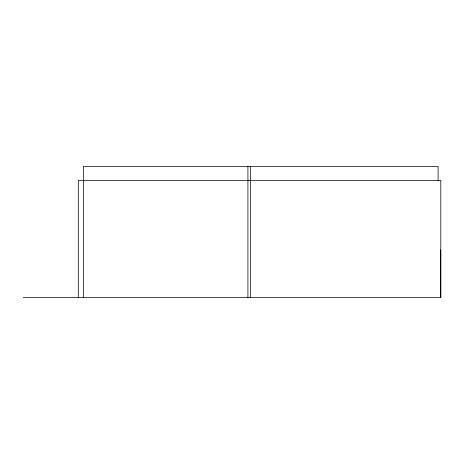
<?xml version="1.0" encoding="UTF-8"?>
<svg xmlns="http://www.w3.org/2000/svg" width="464" height="464" viewBox="0 0 464 464"><rect width="100%" height="100%" fill="white"/><g stroke="black" fill="none" stroke-linecap="round" stroke-linejoin="round"><path stroke-width="0.7" d="M23.2 297.644L440.8 297.644L440.8 180.421L78.294 180.421L78.294 297.644M440.742 249.876L440.742 297.644M438.103 180.421L438.103 166.356L83.468 166.356L83.468 297.644M250.606 166.356L250.606 297.644M247.915 166.356L247.915 297.644"/></g></svg>
